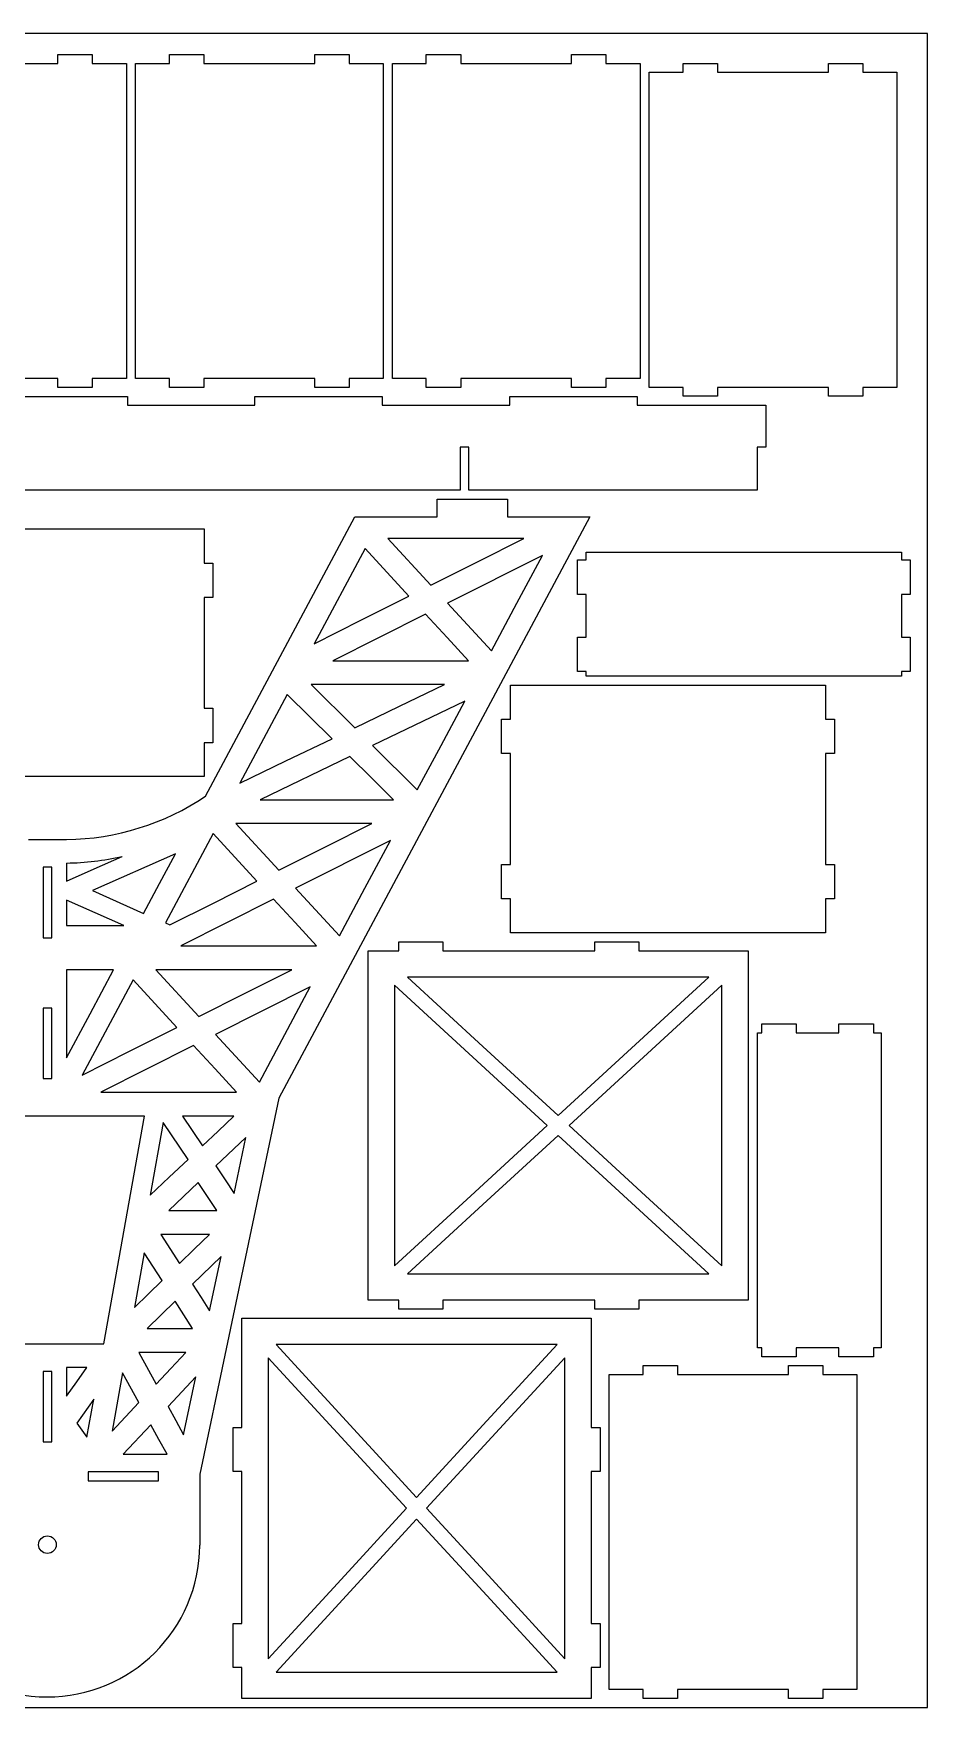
# Model space of a CAD drawing. Extents: x 0 to 710, y 0 to 570.
# Drawn here: x 406 to 710, y 0 to 570 of the extents above; entities that cross this region are included whole.
import ezdxf

# ---------------------------------------------------------------- set-up
doc = ezdxf.new("R2010")
doc.units = 0
doc.header["$MEASUREMENT"] = 0
doc.layers.add('DEFAULT', color=1, linetype='Continuous')

msp = doc.modelspace()

# ---------------------------------------------------------------- linework, layer by layer
at = {"color": 5}
msp.add_lwpolyline([(0, 0), (710, 0), (710, 570), (0, 570)], close=True, dxfattribs=at)
at = {"layer": 'DEFAULT'}
for p, q in [((376.157, 559.8215), (413.88835, 559.8215)), ((413.88835, 559.8215), (413.88835, 562.8215)), ((413.88835, 562.8215), (425.5448, 562.8215)), ((425.5448, 562.8215), (425.5448, 559.8215)), ((425.5448, 559.8215), (437.2072, 559.8215)), ((437.2072, 559.8215), (437.2072, 452.4862)), ((440.2961, 452.4862), (440.2961, 559.8215)), ((440.2961, 559.8215), (451.86375, 559.8215)), ((451.86375, 559.8215), (451.86375, 562.8215)), ((451.86375, 562.8215), (463.6162, 562.8215)), ((463.6162, 562.8215), (463.6162, 559.8215)), ((463.6162, 559.8215), (501.3475, 559.8215)), ((501.3475, 559.8215), (501.3475, 562.8215)), ((501.3475, 562.8215), (513.004, 562.8215)), ((513.004, 562.8215), (513.004, 559.8215)), ((513.004, 559.8215), (524.6665, 559.8215)), ((524.6665, 559.8215), (524.6665, 452.4862)), ((527.7555, 452.4862), (527.7555, 559.8215)), ((527.7555, 559.8215), (539.323, 559.8215)), ((539.323, 559.8215), (539.323, 562.8215)), ((539.323, 562.8215), (551.0755, 562.8215)), ((551.0755, 562.8215), (551.0755, 559.8215)), ((551.0755, 559.8215), (588.807, 559.8215)), ((588.807, 559.8215), (588.807, 562.8215)), ((588.807, 562.8215), (600.463, 562.8215)), ((600.463, 562.8215), (600.463, 559.8215)), ((600.463, 559.8215), (612.1255, 559.8215)), ((612.1255, 559.8215), (612.1255, 452.4862)), ((626.782, 556.8215), (626.782, 559.8215)), ((626.782, 559.8215), (638.5345, 559.8215)), ((638.5345, 559.8215), (638.5345, 556.8215)), ((676.266, 556.8215), (676.266, 559.8215)), ((676.266, 559.8215), (687.9225, 559.8215)), ((687.9225, 559.8215), (687.9225, 556.8215)), ((615.2145, 449.4862), (615.2145, 556.8215)), ((615.2145, 556.8215), (626.782, 556.8215)), ((638.5345, 556.8215), (676.266, 556.8215)), ((687.9225, 556.8215), (699.585, 556.8215)), ((699.585, 556.8215), (699.585, 449.4862)), ((413.88835, 452.4862), (376.157, 452.4862)), ((413.88835, 449.4862), (413.88835, 452.4862)), ((437.2072, 452.4862), (425.5448, 452.4862)), ((425.5448, 452.4862), (425.5448, 449.4862)), ((451.86375, 452.4862), (440.2961, 452.4862)), ((451.86375, 449.4862), (451.86375, 452.4862)), ((501.3475, 452.4862), (463.6162, 452.4862)), ((463.6162, 452.4862), (463.6162, 449.4862)), ((501.3475, 449.4862), (501.3475, 452.4862)), ((524.6665, 452.4862), (513.004, 452.4862)), ((513.004, 452.4862), (513.004, 449.4862)), ((539.323, 452.4862), (527.7555, 452.4862)), ((539.323, 449.4862), (539.323, 452.4862)), ((588.807, 452.4862), (551.0755, 452.4862)), ((551.0755, 452.4862), (551.0755, 449.4862)), ((588.807, 449.4862), (588.807, 452.4862)), ((612.1255, 452.4862), (600.463, 452.4862)), ((600.463, 452.4862), (600.463, 449.4862)), ((394.1391, 446.39765), (437.5391, 446.39765)), ((425.5448, 449.4862), (413.88835, 449.4862)), ((437.5391, 446.39765), (437.5391, 443.39765)), ((463.6162, 449.4862), (451.86375, 449.4862)), ((480.9391, 443.39765), (480.9391, 446.39765)), ((480.9391, 446.39765), (524.339, 446.39765)), ((513.004, 449.4862), (501.3475, 449.4862)), ((524.339, 446.39765), (524.339, 443.39765)), ((551.0755, 449.4862), (539.323, 449.4862)), ((567.739, 443.39765), (567.739, 446.39765)), ((567.739, 446.39765), (611.139, 446.39765)), ((600.463, 449.4862), (588.807, 449.4862)), ((611.139, 446.39765), (611.139, 443.39765)), ((626.782, 449.4862), (615.2145, 449.4862)), ((626.782, 446.4862), (626.782, 449.4862)), ((638.5345, 446.4862), (626.782, 446.4862)), ((676.266, 449.4862), (638.5345, 449.4862)), ((638.5345, 449.4862), (638.5345, 446.4862)), ((676.266, 446.4862), (676.266, 449.4862)), ((687.9225, 446.4862), (676.266, 446.4862)), ((699.585, 449.4862), (687.9225, 449.4862)), ((687.9225, 449.4862), (687.9225, 446.4862)), ((437.5391, 443.39765), (480.9391, 443.39765)), ((524.339, 443.39765), (567.739, 443.39765)), ((611.139, 443.39765), (654.989, 443.39765)), ((654.989, 443.39765), (654.989, 429.14765)), ((553.839, 429.14765), (550.839, 429.14765)), ((550.839, 429.14765), (550.839, 414.44765)), ((553.839, 414.44765), (553.839, 429.14765)), ((654.989, 429.14765), (651.989, 429.14765)), ((651.989, 429.14765), (651.989, 414.44765)), ((550.839, 414.44765), (107.2391, 414.44765)), ((542.9785, 405.44735), (542.9785, 411.44735)), ((542.9785, 411.44735), (566.9785, 411.44735)), ((651.989, 414.44765), (553.839, 414.44765)), ((566.9785, 411.44735), (566.9785, 405.44735)), ((464.1892, 310.29885), (514.935, 405.44735)), ((595.022, 405.44735), (489.053, 207.48285)), ((514.935, 405.44735), (542.9785, 405.44735)), ((566.9785, 405.44735), (595.022, 405.44735)), ((356.31805, 401.32875), (463.6531, 401.32875)), ((463.6531, 401.32875), (463.6531, 389.6663)), ((518.478, 394.65285), (501.168, 362.19715)), ((533.4195, 378.425), (518.478, 394.65285)), ((572.505, 398.0912), (526.2735, 398.0912)), ((526.2735, 398.0912), (540.911, 382.1942)), ((556.708, 390.14275), (572.505, 398.0912)), ((593.762, 390.7296), (593.762, 393.39985)), ((593.762, 393.39985), (701.0965, 393.39985)), ((701.0965, 393.39985), (701.0965, 390.7296)), ((463.6531, 389.6663), (466.6531, 389.6663)), ((466.6531, 389.6663), (466.6531, 378.0099)), ((540.911, 382.1942), (556.708, 390.1427)), ((578.8425, 392.25295), (546.591, 376.0251)), ((570.188, 376.0251), (578.8425, 392.25295)), ((590.762, 379.0065), (590.762, 390.7296)), ((590.762, 390.7296), (593.762, 390.7296)), ((701.0965, 390.7296), (704.0965, 390.7296)), ((704.0965, 390.7296), (704.0965, 379.0065)), ((466.6531, 378.0099), (463.6531, 378.0099)), ((463.6531, 378.0099), (463.6531, 340.27855)), ((517.294, 370.31105), (533.4195, 378.425)), ((593.762, 379.0065), (590.762, 379.0065)), ((593.762, 364.46425), (593.762, 379.0065)), ((704.0965, 379.0065), (701.0965, 379.0065)), ((701.0965, 379.0065), (701.0965, 364.46425)), ((539.1, 372.2558), (507.506, 356.3588)), ((546.4185, 364.3073), (539.1, 372.2558)), ((546.591, 376.0251), (561.533, 359.7972)), ((561.533, 359.7972), (570.188, 376.0251)), ((501.168, 362.19715), (517.294, 370.31105)), ((553.737, 356.3588), (546.4185, 364.3073)), ((590.762, 352.74105), (590.762, 364.46425)), ((590.762, 364.46425), (593.762, 364.46425)), ((701.0965, 364.46425), (704.0965, 364.46425)), ((704.0965, 364.46425), (704.0965, 352.74105)), ((507.506, 356.3588), (553.737, 356.3588)), ((545.5005, 348.29475), (500.0905, 348.29475)), ((500.0905, 348.29475), (514.939, 333.5641)), ((530.2195, 340.92945), (545.5005, 348.29475)), ((567.958, 336.4741), (567.958, 348.13655)), ((567.958, 348.13655), (675.293, 348.13655)), ((593.762, 352.74105), (590.762, 352.74105)), ((593.762, 351.22535), (593.762, 352.74105)), ((701.0965, 351.22535), (593.762, 351.22535)), ((675.293, 348.13655), (675.293, 336.4741)), ((704.0965, 352.74105), (701.0965, 352.74105)), ((701.0965, 352.74105), (701.0965, 351.22535)), ((491.98435, 344.97755), (475.8481, 314.7221)), ((507.233, 329.84985), (491.98435, 344.97755)), ((552.397, 342.6671), (521.012, 327.53935)), ((544.329, 327.53935), (552.397, 342.6671)), ((463.6531, 340.27855), (466.6531, 340.27855)), ((466.6531, 340.27855), (466.6531, 328.5261)), ((514.939, 333.5641), (530.2195, 340.92945)), ((564.958, 324.81765), (564.958, 336.4741)), ((564.958, 336.4741), (567.958, 336.4741)), ((675.293, 336.4741), (678.293, 336.4741)), ((678.293, 336.4741), (678.293, 324.81765)), ((466.6531, 328.5261), (463.6531, 328.5261)), ((463.6531, 328.5261), (463.6531, 316.95845)), ((491.5406, 322.28595), (507.233, 329.84985)), ((521.012, 327.53935), (536.2605, 312.4117)), ((536.2605, 312.4117), (544.329, 327.53935)), ((475.8481, 314.7221), (491.5406, 322.2859)), ((513.306, 323.82505), (482.7448, 309.09435)), ((520.73, 316.4597), (513.306, 323.82505)), ((567.958, 324.81765), (564.958, 324.81765)), ((567.958, 287.08635), (567.958, 324.81765)), ((678.293, 324.81765), (675.293, 324.81765)), ((675.293, 324.81765), (675.293, 287.08635)), ((463.6531, 316.95845), (356.31805, 316.95845)), ((528.1545, 309.09435), (520.73, 316.4597)), ((482.7448, 309.09435), (528.1545, 309.09435)), ((466.712, 297.592), (450.472, 267.14195)), ((481.6539, 281.36415), (466.712, 297.592)), ((520.739, 301.03035), (474.5078, 301.03035)), ((474.5078, 301.03035), (489.14505, 285.1334)), ((504.942, 293.0819), (520.739, 301.03035)), ((403.80465, 295.52765), (416.80665, 295.52765)), ((489.14505, 285.1334), (504.942, 293.0819)), ((527.077, 295.19205), (494.8254, 278.9642)), ((518.422, 278.9642), (527.077, 295.19205)), ((411.80565, 286.12605), (408.80565, 286.12605)), ((408.80565, 286.12605), (408.80565, 262.12605)), ((411.80565, 262.12605), (411.80565, 286.12605)), ((416.8113, 287.52975), (416.80535, 281.41745)), ((416.80535, 281.41745), (426.27605, 285.60825)), ((453.864, 290.63805), (425.619, 278.13955)), ((426.27605, 285.60825), (435.74675, 289.7991)), ((448.4709, 280.526), (453.864, 290.63805)), ((564.958, 275.33385), (564.958, 287.08635)), ((564.958, 287.08635), (567.958, 287.08635)), ((675.293, 287.08635), (678.293, 287.08635)), ((678.293, 287.08635), (678.293, 275.33385)), ((443.0778, 270.41395), (448.4709, 280.52605)), ((466.8388, 273.90975), (481.6539, 281.36415)), ((436.29345, 266.2382), (416.8066, 274.8612)), ((416.8066, 274.8612), (416.8066, 266.2382)), ((425.619, 278.13955), (443.0778, 270.41395)), ((452.02375, 266.4553), (466.83885, 273.90975)), ((487.33425, 275.195), (455.74025, 259.29795)), ((494.65285, 267.2465), (487.33425, 275.195)), ((494.8254, 278.9642), (509.7675, 262.73635)), ((509.7675, 262.73635), (518.422, 278.9642)), ((567.958, 275.33385), (564.958, 275.33385)), ((567.958, 263.7662), (567.958, 275.33385)), ((678.293, 275.33385), (675.293, 275.33385)), ((675.293, 275.33385), (675.293, 263.7662)), ((416.8066, 266.2382), (426.55, 266.2382)), ((426.55, 266.2382), (436.29345, 266.2382)), ((450.472, 267.14195), (452.02375, 266.4553)), ((501.9715, 259.29795), (494.65285, 267.24645)), ((675.293, 263.7662), (567.958, 263.7662)), ((408.80565, 262.12605), (411.80565, 262.12605)), ((455.74025, 259.29795), (501.9715, 259.29795)), ((519.4775, 138.67765), (519.4775, 257.6776)), ((519.4775, 257.6776), (529.9775, 257.6776)), ((529.9775, 257.6776), (529.9775, 260.6776)), ((529.9775, 260.6776), (544.9775, 260.6776)), ((544.9775, 260.6776), (544.9775, 257.6776)), ((544.9775, 257.6776), (596.7275, 257.6776)), ((596.7275, 257.6776), (596.7275, 260.6776)), ((596.7275, 260.6776), (611.7275, 260.6776)), ((611.7275, 260.6776), (611.7275, 257.6776)), ((611.7275, 257.6776), (648.9775, 257.6776)), ((648.9775, 257.6776), (648.9775, 138.6776)), ((432.80675, 251.23405), (416.80665, 251.23405)), ((416.80665, 251.23405), (416.80665, 221.2339)), ((424.80665, 236.23395), (432.80675, 251.23405)), ((493.48425, 251.23405), (447.25305, 251.23405)), ((447.25305, 251.23405), (461.89025, 235.3371)), ((477.68725, 243.28555), (493.48425, 251.23405)), ((439.4573, 247.79565), (422.1475, 215.33995)), ((454.39915, 231.5678), (439.4573, 247.79565)), ((499.82215, 245.39575), (467.57055, 229.1679)), ((491.1673, 229.1679), (499.82215, 245.39575)), ((580.533, 198.17765), (528.4775, 246.01215)), ((528.4775, 246.01215), (528.4775, 150.3431)), ((635.489, 248.67765), (532.9665, 248.67765)), ((532.9665, 248.67765), (558.597, 225.12525)), ((584.2275, 201.5729), (635.489, 248.67765)), ((639.9775, 246.01215), (587.9225, 198.17765)), ((639.9775, 150.3431), (639.9775, 246.01215)), ((461.89025, 235.3371), (477.68725, 243.28555)), ((411.8056, 238.12605), (408.8056, 238.12605)), ((408.8056, 238.12605), (408.8056, 214.12605)), ((411.8056, 214.12605), (411.8056, 238.12605)), ((416.80665, 221.2339), (424.8067, 236.23395)), ((438.27335, 223.45385), (454.39915, 231.5678)), ((467.57055, 229.1679), (482.51245, 212.9401)), ((482.51245, 212.9401), (491.1673, 229.1679)), ((652.0665, 122.42355), (652.0665, 229.758)), ((652.0665, 229.758), (653.582, 229.758)), ((653.582, 229.758), (653.582, 232.758)), ((653.582, 232.758), (665.3055, 232.758)), ((665.3055, 232.758), (665.3055, 229.758)), ((665.3055, 229.758), (679.8475, 229.758)), ((679.8475, 229.758), (679.8475, 232.758)), ((679.8475, 232.758), (691.571, 232.758)), ((691.571, 232.758), (691.571, 229.758)), ((691.571, 229.758), (694.241, 229.758)), ((694.241, 229.758), (694.241, 122.42355)), ((422.1475, 215.33995), (438.2733, 223.45385)), ((460.0794, 225.3986), (428.48545, 209.50165)), ((467.39805, 217.4501), (460.0794, 225.3986)), ((558.597, 225.12525), (584.2275, 201.5729)), ((474.71665, 209.50165), (467.39805, 217.4501)), ((408.8056, 214.12605), (411.8056, 214.12605)), ((428.48545, 209.50165), (474.71665, 209.50165)), ((489.053, 207.48285), (462.16435, 79.4417)), ((443.39725, 201.334), (377.21395, 201.334)), ((429.457, 123.88815), (443.39725, 201.334)), ((473.77845, 201.33395), (456.31085, 201.33395)), ((456.31085, 201.33395), (463.07645, 191.2407)), ((468.42745, 196.2873), (473.77845, 201.33395)), ((449.7544, 199.199), (445.305, 174.4801)), ((458.18265, 186.6253), (449.7544, 199.199)), ((463.07645, 191.2407), (468.42745, 196.2873)), ((477.9218, 194.05965), (467.66875, 184.3897)), ((473.92965, 175.04945), (477.9218, 194.05965)), ((554.505, 174.2604), (580.533, 198.17765)), ((584.2275, 194.7824), (558.597, 171.23005)), ((635.489, 147.67765), (584.2275, 194.7824)), ((587.9225, 198.17765), (613.95, 174.2604)), ((451.7438, 180.5527), (458.18265, 186.6253)), ((467.66875, 184.3897), (470.7992, 179.71955)), ((445.305, 174.4801), (451.7438, 180.5527)), ((461.66855, 178.7309), (451.6115, 169.2459)), ((464.8475, 173.9884), (461.66855, 178.7309)), ((470.79915, 179.7196), (473.92965, 175.04945)), ((468.02645, 169.2459), (464.8475, 173.9884)), ((528.4775, 150.3431), (554.505, 174.2604)), ((558.597, 171.23005), (532.9665, 147.67765)), ((613.95, 174.2604), (639.9775, 150.3431)), ((451.6115, 169.2459), (468.02645, 169.2459)), ((465.4842, 161.11105), (448.94265, 161.11105)), ((448.94265, 161.11105), (455.27245, 151.1573)), ((460.3783, 156.1342), (465.4842, 161.11105)), ((443.2931, 154.83545), (439.9411, 136.21335)), ((449.32105, 145.3563), (443.2931, 154.83545)), ((455.27245, 151.1573), (460.37825, 156.1342)), ((469.4233, 153.59065), (459.73215, 144.14435)), ((465.5262, 135.03305), (469.4233, 153.59065)), ((444.6311, 140.78475), (449.32105, 145.3563)), ((459.73215, 144.14435), (462.62915, 139.5887)), ((532.9665, 147.67765), (635.489, 147.67765)), ((439.9411, 136.21335), (444.6311, 140.7848)), ((453.78075, 138.3433), (444.21885, 129.023)), ((456.74425, 133.68315), (453.78075, 138.3433)), ((462.62915, 139.5887), (465.5262, 135.03305)), ((529.9775, 138.6776), (519.4775, 138.6776)), ((529.9775, 135.6776), (529.9775, 138.6776)), ((596.7275, 138.6776), (544.9775, 138.6776)), ((544.9775, 138.6776), (544.9775, 135.6776)), ((596.7275, 135.6776), (596.7275, 138.6776)), ((648.9775, 138.6776), (611.7275, 138.6776)), ((611.7275, 138.6776), (611.7275, 135.6776)), ((459.70775, 129.023), (456.74425, 133.68315)), ((476.50055, 95.3385), (476.50055, 132.58845)), ((476.50055, 132.58845), (595.5005, 132.58845)), ((544.9775, 135.6776), (529.9775, 135.6776)), ((595.5005, 132.58845), (595.5005, 95.33845)), ((611.7275, 135.6776), (596.7275, 135.6776)), ((444.21885, 129.023), (459.70775, 129.023)), ((391.1542, 123.88815), (410.3056, 123.88815)), ((410.3056, 123.88815), (429.457, 123.88815)), ((457.42745, 120.8881), (441.3824, 120.8881)), ((441.3824, 120.8881), (447.2943, 110.06435)), ((452.3609, 115.47625), (457.42745, 120.8881)), ((583.835, 123.58845), (488.166, 123.58845)), ((488.166, 123.58845), (536.0005, 71.53325)), ((559.918, 97.56085), (583.835, 123.58845)), ((653.582, 122.42355), (652.0665, 122.42355)), ((653.582, 119.42355), (653.582, 122.42355)), ((679.8475, 122.42355), (665.3055, 122.42355)), ((665.3055, 122.42355), (665.3055, 119.42355)), ((679.8475, 119.42355), (679.8475, 122.42355)), ((694.241, 122.42355), (691.571, 122.42355)), ((691.571, 122.42355), (691.571, 119.42355)), ((411.8056, 114.4572), (408.8056, 114.4572)), ((408.8056, 114.4572), (408.8056, 90.4572)), ((411.8056, 90.4572), (411.8056, 114.4572)), ((423.7314, 115.7533), (416.8066, 115.7533)), ((416.8066, 115.7533), (416.8066, 106.0072)), ((420.269, 110.88025), (423.7314, 115.7533)), ((447.2943, 110.06435), (452.3609, 115.47625)), ((532.6055, 67.83845), (485.50055, 119.0995)), ((485.50055, 119.0995), (485.50055, 16.57735)), ((586.5005, 119.09955), (539.396, 67.8385)), ((586.5005, 16.5774), (586.5005, 119.09955)), ((613.157, 113.42355), (613.157, 116.42355)), ((613.157, 116.42355), (624.9095, 116.42355)), ((624.9095, 116.42355), (624.9095, 113.42355)), ((665.3055, 119.42355), (653.582, 119.42355)), ((662.641, 113.42355), (662.641, 116.42355)), ((662.641, 116.42355), (674.2975, 116.42355)), ((674.2975, 116.42355), (674.2975, 113.42355)), ((691.571, 119.42355), (679.8475, 119.42355)), ((416.8066, 106.0072), (420.26905, 110.88025)), ((435.9261, 113.90735), (432.3637, 94.11615)), ((441.44045, 103.8115), (435.9261, 113.90735)), ((460.8163, 112.60505), (451.4002, 102.54715)), ((456.6758, 92.8883), (460.8163, 112.60505)), ((601.5895, 6.0885), (601.5895, 113.42355)), ((601.5895, 113.42355), (613.157, 113.42355)), ((624.9095, 113.42355), (662.641, 113.42355)), ((674.2975, 113.42355), (685.96, 113.42355)), ((685.96, 113.42355), (685.96, 6.0885)), ((426.05275, 104.97545), (420.2962, 96.87365)), ((423.7257, 92.04705), (426.05275, 104.97545)), ((436.90205, 98.96385), (441.44045, 103.8115)), ((432.3637, 94.11615), (436.90205, 98.96385)), ((451.4002, 102.54715), (454.038, 97.71775)), ((454.038, 97.71775), (456.6758, 92.8883)), ((536.0005, 71.53325), (559.9175, 97.56085)), ((420.2962, 96.87365), (422.0109, 94.46035)), ((422.01095, 94.46035), (423.7257, 92.04705)), ((445.5463, 96.2943), (436.12655, 86.2326)), ((448.29415, 91.26345), (445.5463, 96.2943)), ((451.042, 86.2326), (448.29415, 91.26345)), ((473.50055, 80.3385), (473.50055, 95.3385)), ((473.50055, 95.3385), (476.50055, 95.3385)), ((595.5005, 95.33845), (598.5005, 95.33845)), ((598.5005, 95.33845), (598.5005, 80.33845)), ((408.8056, 90.4572), (411.8056, 90.4572)), ((436.12655, 86.2326), (451.042, 86.2326)), ((448.18065, 80.23405), (424.18065, 80.23405)), ((424.18065, 80.23405), (424.18065, 77.23405)), ((448.18065, 77.23405), (448.18065, 80.23405)), ((476.50055, 80.3385), (473.50055, 80.3385)), ((476.50055, 28.5885), (476.50055, 80.3385)), ((598.5005, 80.33845), (595.5005, 80.33845)), ((595.5005, 80.33845), (595.5005, 28.58845)), ((424.18065, 77.23405), (448.18065, 77.23405)), ((462.16435, 79.4417), (462.164, 55.25875)), ((536.0005, 64.1437), (488.16605, 12.0885)), ((509.053, 42.20795), (532.6055, 67.83845)), ((559.918, 38.1161), (536.0005, 64.1437)), ((539.396, 67.8385), (562.948, 42.20795)), ((485.50055, 16.57735), (509.053, 42.2079)), ((562.948, 42.20795), (586.5005, 16.5774)), ((583.835, 12.0885), (559.918, 38.1161)), ((473.50055, 13.5885), (473.50055, 28.5885)), ((473.50055, 28.5885), (476.50055, 28.5885)), ((595.5005, 28.58845), (598.5005, 28.58845)), ((598.5005, 28.58845), (598.5005, 13.58845)), ((476.50055, 13.5885), (473.50055, 13.5885)), ((476.50055, 3.0885), (476.50055, 13.5885)), ((488.16605, 12.0885), (583.835, 12.0885)), ((598.5005, 13.58845), (595.5005, 13.58845)), ((595.5005, 13.58845), (595.5005, 3.08845)), ((613.157, 6.0885), (601.5895, 6.0885)), ((613.157, 3.0885), (613.157, 6.0885)), ((662.641, 6.0885), (624.9095, 6.0885)), ((624.9095, 6.0885), (624.9095, 3.0885)), ((662.641, 3.0885), (662.641, 6.0885)), ((685.96, 6.0885), (674.2975, 6.0885)), ((674.2975, 6.0885), (674.2975, 3.0885)), ((595.5005, 3.0885), (476.50055, 3.0885)), ((624.9095, 3.0885), (613.157, 3.0885)), ((674.2975, 3.0885), (662.641, 3.0885))]:
    msp.add_line(p, q, dxfattribs=at)
msp.add_circle((410.30565, 55.4476), 3.00001, dxfattribs=at)
for centre, radius, start, end in [((415.6142, 382.7344), 87.21491, 270.7833996, 303.8456437), ((415.5959, 377.8057), 90.28409, 270.7713316, 282.8966893), ((410.3056, 55.44735), 51.85874, 179.7932797, 359.7916276)]:
    msp.add_arc(centre, radius, start, end, dxfattribs=at)

doc.saveas('drawing.dxf')
